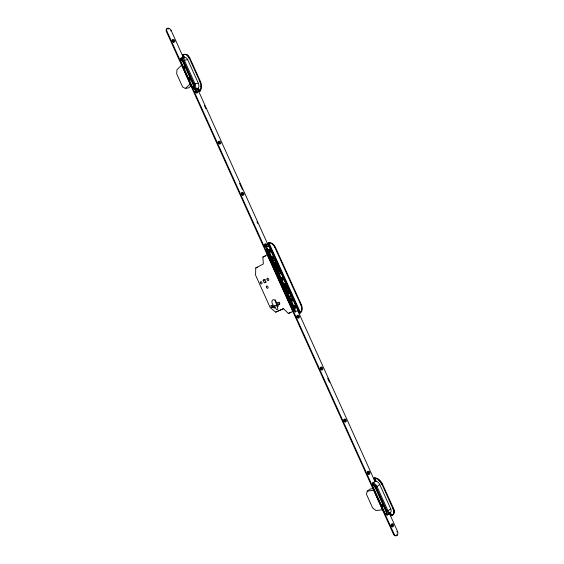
<?xml version="1.0" encoding="UTF-8"?>
<svg xmlns="http://www.w3.org/2000/svg" width="564" height="564" viewBox="0 0 564 564"><rect width="100%" height="100%" fill="white"/><g stroke="black" fill="none" stroke-linecap="round" stroke-linejoin="round"><path stroke-width="0.85" d="M283.481 284.552L285.476 283.361L286.061 283.636L291.539 295.726L291.376 296.424L290.876 296.657L291.066 295.945L285.596 283.861L285.081 283.572L283.255 284.334L283.72 284.108M200.939 86.715L200.932 86.024M293.033 311.441L267.371 254.632L262.873 257.064L263.339 263.966L255.767 267.971L255.555 275.098L270.269 307.74L275.69 312.139L283.516 308.663L288.345 313.471L294.323 310.834M393.707 512.486L393.637 513.021M373.417 488.558L370.139 489.044L367.242 491.181L366.466 494.247L372.656 507.967L375.962 510.49L383.097 509.736M167.409 28.694L167.86 28.214A2.905 1.974 47.4 0 1 171.153 30.456L183.49 57.747M397.112 534.214A2.968 2.037 81.3 0 1 395.427 535.8A2.968 2.037 81.3 0 1 393.482 534.242L166.373 31.464L166.824 30.985A2.905 1.974 47.4 0 1 167.86 28.214M170.702 30.935L171.153 30.456M184.315 57.641L183.927 58.021C181.791 54.87 182.99 53.333 184.315 57.641L181.058 58.134L180.67 58.515L181.298 59.911A2.573 1.565 79.3 0 1 183.568 60.94L194.22 84.522A2.559 1.572 78.6 0 1 193.953 87.928L194.594 89.331L198.204 88.372C199.614 89.02 198.584 91.819 199.726 91.403A7.325 4.54 78.6 0 0 200.516 81.625L189.849 58.043A7.367 4.498 79.6 0 0 183.328 55.131L182.736 55.223L183.998 58.007A4.167 2.545 79.6 0 1 187.678 59.657L198.316 83.19A4.145 2.566 78.6 0 1 197.879 88.717L199.12 91.481A7.325 4.54 78.6 0 0 199.931 81.731L189.257 58.127A7.374 4.498 79.6 0 0 182.736 55.223M181.566 65.107L182.031 64.656M190.096 83.987L190.569 83.55M185.408 88.421L190.272 83.951L181.742 65.079L176.962 69.703L176.687 73.821L182.694 87.124L185.408 88.421L188.926 87.78L191.365 85.545M198.204 88.372L194.594 89.331A4.16 2.566 78.5 0 0 195.024 83.789L184.35 60.172A4.181 2.538 79.5 0 0 180.67 58.515L183.998 58.007M391.099 515.623L391.86 515.292A7.529 4.625 53.6 0 0 393.369 508.157L392.896 508.531A7.536 4.625 53.6 0 1 390.866 515.764L389.505 512.923L390.055 512.859C391.917 513.522 390.556 516.948 391.346 515.39A7.529 4.625 53.6 0 0 393.369 508.157L382.364 483.813A7.466 4.66 54.6 0 0 374.433 477.962C373.171 478.427 376.477 479.414 375.723 481.148L372.529 483.179L373.178 484.624A2.608 1.614 54.6 0 1 375.941 486.669L386.932 511.012A2.63 1.607 53.7 0 1 386.241 513.529L385.381 514.206L372.303 485.266L373.178 484.624A2.608 1.614 54.7 0 1 373.763 484.652L373.439 484.899M392.918 508.587L381.884 484.173A7.473 4.653 54.7 0 0 373.946 478.314L375.243 481.191A4.223 2.63 54.7 0 1 379.727 484.504L390.704 508.791A4.258 2.616 53.6 0 1 389.569 512.88L386.897 514.974L386.241 513.529M390.704 508.791L388.025 510.885A4.272 2.616 53.7 0 1 386.897 514.974L390.055 512.859M386.735 513.353L386.403 513.607A2.63 1.607 53.7 0 0 386.721 511.752L386.643 511.541M385.374 514.206A2.637 1.607 53.7 0 0 386.065 511.675L386.932 511.012M381.884 484.173L382.364 483.813M375.25 481.191L372.529 483.179A4.237 2.63 54.7 0 1 377.013 486.513L379.727 484.504M375.934 486.676L375.06 487.317A2.608 1.614 54.8 0 0 372.303 485.266M300.506 312.759L300.549 312.731A7.163 4.759 65.2 0 0 301.352 304.638L275.436 247.328A7.149 4.738 69 0 0 268.957 242.844L300.549 312.731L299.999 313.048L268.415 243.042L268.929 242.851M183.786 54.75L182.898 55.18M273.314 261.076L275.154 260.364L275.697 260.695L281.14 272.729L281.013 273.399L278.764 274.386L280.548 273.632L280.682 272.962L275.239 260.935L274.696 260.603L273.434 261.083M266.419 247.06L265.968 247.314L266.61 248.731A2.496 1.643 69 0 1 267.11 248.597L266.419 247.06L269.662 245.798L265.968 247.314A4.061 2.672 69 0 1 266.448 247.131M274.626 260.617L275.056 260.385M275.281 261.019L275.74 260.779M274.724 263.12L272.891 264.072L276.741 272.588L279.54 271.383L275.697 262.88L274.724 263.12L278.581 271.658L276.741 272.588M275.147 263.169L275.697 262.88M291.348 296.445L289.607 297.221M263.148 280.259L264.742 279.462L265.87 281.972L264.276 282.761L263.148 280.259L265.115 279.448M277.403 274.675L277.812 274.464M280.682 272.962L281.126 272.687M280.519 273.653L280.95 273.434M299.97 313.062L299.562 313.26M285.01 283.586L285.44 283.375M285.659 283.981L286.124 283.755M269.049 246.137L267.773 243.31A7.156 4.738 69 0 1 274.894 247.533L300.816 304.877A7.17 4.759 65.2 0 1 299.413 313.323L298.13 310.482L298.772 310.207L295.134 311.878L294.493 310.454A2.503 1.65 65.2 0 0 294.916 310.137L295.614 311.673L295.134 311.878A4.068 2.686 65.2 0 0 295.578 311.603M294.916 310.137L266.906 248.773A2.496 1.643 69 0 1 268.647 250.374L294.556 307.704A2.503 1.65 65.2 0 1 294.627 310.137M294.493 310.454L283.05 285.694M288.345 313.471L290.925 312.273M268.809 246.235L297.891 310.595L298.384 310.383L269.261 245.982M294.02 307.951L268.097 250.585A2.503 1.643 69 0 0 266.356 248.985L294.098 310.383A2.503 1.65 65.2 0 0 294.02 307.951L294.556 307.704M300.816 304.877L301.352 304.638M291.066 295.945L291.517 295.684M270.988 305.907L271.982 305.448A1.248 0.804 65.9 0 1 272.736 307.119L271.735 307.57A1.248 0.804 65.9 0 1 270.988 305.907L272.313 305.314M277.819 302.776L278.835 302.311A1.262 0.818 65.9 0 1 279.596 303.996L278.581 304.461A1.262 0.818 65.9 0 1 277.819 302.776L279.152 302.184M275.69 312.139L283.614 308.578M274.654 306.005L275.81 308.571A1.53 0.987 65.7 0 0 277.347 309.565A1.53 0.987 65.7 0 0 277.622 307.761L276.459 305.187A3.37 2.178 66 0 0 274.999 300.224A3.37 2.178 66 0 0 271.918 301.627A3.37 2.178 66 0 0 274.654 306.005L276.642 305.117M271.735 307.57L273.061 306.971M278.581 304.461L279.906 303.862M264.276 282.761L266.236 281.944M278.581 271.658L279.54 271.383M255.767 267.971L257.741 267.188M262.873 257.064L265.531 256.028M268.097 250.585L268.647 250.374M274.894 247.533L275.436 247.328M181.333 59.706L181.742 59.643A2.573 1.565 79.5 0 0 181.298 59.911L180.226 60.08L192.895 88.125L193.96 87.928M194.305 87.455L193.903 87.526A2.559 1.579 78.5 0 0 193.917 85.051L193.861 84.875M192.888 88.125A2.559 1.565 78.6 0 0 193.149 84.72L194.22 84.522M195.024 83.789L198.316 83.19M200.516 81.625L199.959 81.787M375.723 481.148L375.187 481.233L373.89 478.357M184.35 60.172L187.678 59.657M180.226 60.08A2.58 1.565 79.5 0 1 182.489 61.102L183.561 60.94M189.257 58.127L189.849 58.043M367.242 491.181L373.791 490.222L382.589 509.701M373.643 490.327L374.284 490.236M396.358 535.447L397.021 535.398A2.968 2.037 81.3 0 0 397.542 531.408L396.88 531.464A2.968 2.037 81.3 0 1 397.098 532.078M393.482 534.242L394.144 534.186A2.968 2.037 81.3 0 0 397.014 535.398M375.561 478.385L375.835 478.448A7.473 4.738 55.9 0 1 376.047 478.462M186.48 54.779L186.945 55.082M378.719 480.02L379.276 480.514M375.434 486.732L375.349 486.584A2.608 1.614 54.8 0 0 373.453 484.962M182.983 60.799L182.905 60.658A2.573 1.565 79.5 0 0 181.326 59.699M183.328 55.131L184.4 57.5M198.295 88.245L199.726 91.403M374.433 477.962L375.871 481.148M389.9 512.204L391.346 515.39M197.879 88.717L199.141 91.509M389.562 512.88L390.866 515.764M197.273 88.259L268.746 246.412M270.198 249.619L270.924 251.227M274.915 260.053L281.083 273.702M285.433 283.339L291.602 296.988M295.233 305.011L296.319 307.422M297.771 310.637L375.046 481.635M389.195 512.944L397.542 531.408M377.013 486.513L388.025 510.885M196.434 87.885L197.16 89.486M204.408 105.531L205.86 108.739M239.566 183.335L242.471 189.758M256.965 221.842L257.692 223.443M275.451 262.746L279.441 271.573M327.649 378.254L329.461 382.265M275.013 262.909L279.335 272.475M274.943 263.028L278.799 271.566M183.088 61.011L193.748 84.607M386.551 511.308L375.546 486.958L375.06 487.317L386.072 511.689M182.489 61.102L193.156 84.713M181.058 58.134L181.693 59.53M194.354 87.568L194.989 88.971M373.058 483.094L373.713 484.539M386.784 513.466L387.44 514.918M283.629 286.822L284.679 289.149M183.843 66.108L184.858 68.35M188.905 77.317L190.258 80.307M266.384 248.816L282.324 284.094M381.779 504.23L382.822 506.542M166.824 30.985L394.144 534.186M277.114 304.207A3.356 2.178 66 0 1 275.204 299.822M263.649 280.59A1.241 0.804 67.4 0 1 264.22 280.245M166.373 31.464A2.905 1.974 47.4 0 1 166.521 29.109A2.905 1.974 47.4 0 1 168.826 28.983M293.844 307.161A1.48 1.107 66.2 0 1 294.845 305.413A1.48 1.107 66.2 0 1 296.015 307.577A1.48 1.107 66.2 0 1 294.105 307.641M290.157 299.139A1.48 1.114 65.6 0 1 291.51 298.603A1.48 1.114 65.6 0 1 292.448 300.309A1.48 1.114 65.6 0 1 291.348 301.31M281.076 278.313A1.48 1.107 63.8 0 1 282.55 277.573A1.48 1.107 63.8 0 1 283.375 279.603A1.48 1.107 63.8 0 1 281.739 279.927M281.365 279.497A1.48 1.107 63.8 0 1 281.14 279.011M271.531 256.965A1.48 1.107 62.1 0 1 273.068 257.205A1.48 1.107 62.1 0 1 273.498 259.017A1.48 1.107 62.1 0 1 272.102 259.391M268.436 250.635A1.48 1.107 61.5 0 1 269.93 249.662A1.48 1.107 61.5 0 1 270.657 251.904A1.48 1.107 61.5 0 1 268.725 251.53M379.241 480.577A7.473 4.568 54.8 0 1 381.793 484.166M373.96 478.23A0.874 0.36 -24.9 0 1 375.152 477.835M187.452 55.603A7.374 4.406 79.1 0 1 189.187 58.205M200.241 90.938A0.867 0.381 -23.7 0 1 199.332 91.509M284.883 285.356L288.549 293.957L284.883 285.356M277.213 305.434A0.768 0.501 65.8 0 0 278.045 306.386A0.768 0.501 65.8 0 0 278.045 305.194A0.768 0.501 65.8 0 0 277.213 305.434M273.611 307.07A0.761 0.493 65.8 0 0 274.428 308.022A0.761 0.493 65.8 0 0 274.435 306.83A0.761 0.493 65.8 0 0 273.611 307.07M260.279 282.43A1.248 0.804 67.4 0 0 261.611 283.953A1.248 0.804 67.4 0 0 261.597 281.986A1.248 0.804 67.4 0 0 260.279 282.43M266.991 279.053A1.262 0.818 67.4 0 0 268.337 280.597A1.262 0.818 67.4 0 0 268.337 278.602A1.262 0.818 67.4 0 0 266.991 279.053M266.356 286.773A1.227 0.79 67 0 0 267.66 288.274A1.227 0.79 67 0 0 267.66 286.35A1.227 0.79 67 0 0 266.356 286.773M172.246 40.7A1.607 1.1 47.8 0 0 174.551 41.983A1.607 1.1 47.8 0 0 173.775 39.558A1.607 1.1 47.8 0 0 172.246 40.7M195.193 91.431A1.586 1.121 50.3 0 0 197.414 92.841A1.586 1.121 50.3 0 0 196.836 90.395A1.586 1.121 50.3 0 0 195.193 91.431M218.261 142.495A1.572 1.135 53.3 0 0 220.453 143.834A1.572 1.135 53.3 0 0 219.861 141.352A1.572 1.135 53.3 0 0 218.261 142.495M241.392 193.614A1.558 1.149 56.9 0 0 243.486 195.081A1.558 1.149 56.9 0 0 243.098 192.578A1.558 1.149 56.9 0 0 241.392 193.614M264.615 244.931A1.558 1.163 61 0 0 266.617 246.524A1.558 1.163 61 0 0 266.405 244A1.558 1.163 61 0 0 264.615 244.931M296.939 316.228A1.558 1.17 67 0 0 298.723 318.096A1.558 1.17 67 0 0 298.864 315.579A1.558 1.17 67 0 0 296.939 316.228M367.629 472.124A1.614 1.149 78.3 0 0 368.99 474.416A1.614 1.149 78.3 0 0 369.617 471.92A1.614 1.149 78.3 0 0 367.629 472.124M343.969 419.969A1.593 1.163 75.1 0 0 345.478 422.112A1.593 1.163 75.1 0 0 345.943 419.595A1.593 1.163 75.1 0 0 343.969 419.969M320.408 368.003A1.572 1.17 71.2 0 0 322.058 370.005A1.572 1.17 71.2 0 0 322.361 367.488A1.572 1.17 71.2 0 0 320.408 368.003M391.388 524.485A1.643 1.135 81 0 0 392.593 526.917A1.643 1.135 81 0 0 393.362 524.449A1.643 1.135 81 0 0 391.388 524.485M172.38 41.235A0.881 0.606 47.8 0 0 173.656 41.877A0.881 0.606 47.8 0 0 173.162 40.545A0.881 0.606 47.8 0 0 172.38 41.235M172.492 41.116A0.881 0.606 47.8 0 0 173.768 41.757A0.881 0.606 47.8 0 0 173.282 40.425A0.881 0.606 47.8 0 0 172.492 41.116M195.313 91.981A0.874 0.613 50.3 0 0 196.554 92.665A0.874 0.613 50.3 0 0 196.145 91.312A0.874 0.613 50.3 0 0 195.313 91.981M195.426 91.869A0.874 0.613 50.3 0 0 196.674 92.552A0.874 0.613 50.3 0 0 196.265 91.206A0.874 0.613 50.3 0 0 195.426 91.869M218.331 142.918A0.867 0.627 53.3 0 0 219.537 143.644A0.867 0.627 53.3 0 0 219.206 142.283A0.867 0.627 53.3 0 0 218.331 142.918M218.458 142.819A0.867 0.627 53.3 0 0 219.664 143.545A0.867 0.627 53.3 0 0 219.333 142.184A0.867 0.627 53.3 0 0 218.458 142.819M241.434 193.995A0.86 0.634 56.9 0 0 242.576 194.841A0.86 0.634 56.9 0 0 242.407 193.473A0.86 0.634 56.9 0 0 241.434 193.995M241.568 193.903A0.86 0.634 56.9 0 0 242.703 194.756A0.86 0.634 56.9 0 0 242.534 193.389A0.86 0.634 56.9 0 0 241.568 193.903M264.643 245.319A0.853 0.642 61 0 0 265.729 246.207A0.853 0.642 61 0 0 265.637 244.825A0.853 0.642 61 0 0 264.643 245.319M264.777 245.241A0.853 0.642 61 0 0 265.87 246.137A0.853 0.642 61 0 0 265.771 244.755A0.853 0.642 61 0 0 264.777 245.241M391.197 524.943A0.902 0.627 81 0 0 391.902 526.24A0.902 0.627 81 0 0 392.283 524.851A0.902 0.627 81 0 0 391.197 524.943M391.367 524.929A0.902 0.627 81 0 0 392.072 526.226A0.902 0.627 81 0 0 392.445 524.837A0.902 0.627 81 0 0 391.367 524.929M367.495 472.561A0.888 0.634 78.3 0 0 368.257 473.802A0.888 0.634 78.3 0 0 368.581 472.421A0.888 0.634 78.3 0 0 367.495 472.561M367.65 472.533A0.888 0.634 78.3 0 0 368.419 473.774A0.888 0.634 78.3 0 0 368.743 472.392A0.888 0.634 78.3 0 0 367.65 472.533M343.885 420.377A0.874 0.634 75.1 0 0 344.71 421.562A0.874 0.634 75.1 0 0 344.971 420.187A0.874 0.634 75.1 0 0 343.885 420.377M344.033 420.342A0.874 0.634 75.1 0 0 344.858 421.527A0.874 0.634 75.1 0 0 345.126 420.152A0.874 0.634 75.1 0 0 344.033 420.342M320.352 368.454A0.867 0.642 71.3 0 0 321.29 369.512A0.867 0.642 71.3 0 0 321.409 368.116A0.867 0.642 71.3 0 0 320.352 368.454M320.5 368.405A0.867 0.642 71.2 0 0 321.438 369.462A0.867 0.642 71.2 0 0 321.558 368.066A0.867 0.642 71.2 0 0 320.5 368.405M296.925 316.665A0.86 0.642 67 0 0 297.919 317.673A0.86 0.642 67 0 0 297.975 316.284A0.86 0.642 67 0 0 296.925 316.665M297.073 316.601A0.86 0.642 67 0 0 298.06 317.617A0.86 0.642 67 0 0 298.116 316.228A0.86 0.642 67 0 0 297.073 316.601M294.725 306.407A0.825 0.62 66.2 0 0 295.677 307.38A0.825 0.62 66.2 0 0 295.733 306.048A0.825 0.62 66.2 0 0 294.725 306.407A0.825 0.62 66.2 0 0 295.592 307.422A0.825 0.62 66.2 0 0 295.67 306.097A0.825 0.62 66.2 0 0 294.648 306.421M291.08 299.533A0.825 0.62 65.6 0 0 292.082 300.443A0.825 0.62 65.6 0 0 292.06 299.089A0.825 0.62 65.6 0 0 291.08 299.533M291.003 299.569A0.825 0.62 65.6 0 0 292.004 300.478A0.825 0.62 65.6 0 0 291.983 299.124A0.825 0.62 65.6 0 0 291.003 299.569M282.056 278.433A0.825 0.62 63.8 0 0 283.065 279.356A0.825 0.62 63.8 0 0 283.043 278.017A0.825 0.62 63.8 0 0 282.056 278.433M272.193 257.783A0.825 0.62 62.1 0 0 273.237 258.643A0.825 0.62 62.1 0 0 273.145 257.297A0.825 0.62 62.1 0 0 272.193 257.783M269.423 250.522A0.825 0.613 61.5 0 0 270.473 251.382A0.825 0.613 61.5 0 0 270.382 250.042A0.825 0.613 61.5 0 0 269.423 250.522M269.345 250.508A0.825 0.613 61.5 0 0 270.36 251.438A0.825 0.613 61.5 0 0 270.346 250.12A0.825 0.613 61.5 0 0 269.345 250.508"/></g></svg>
